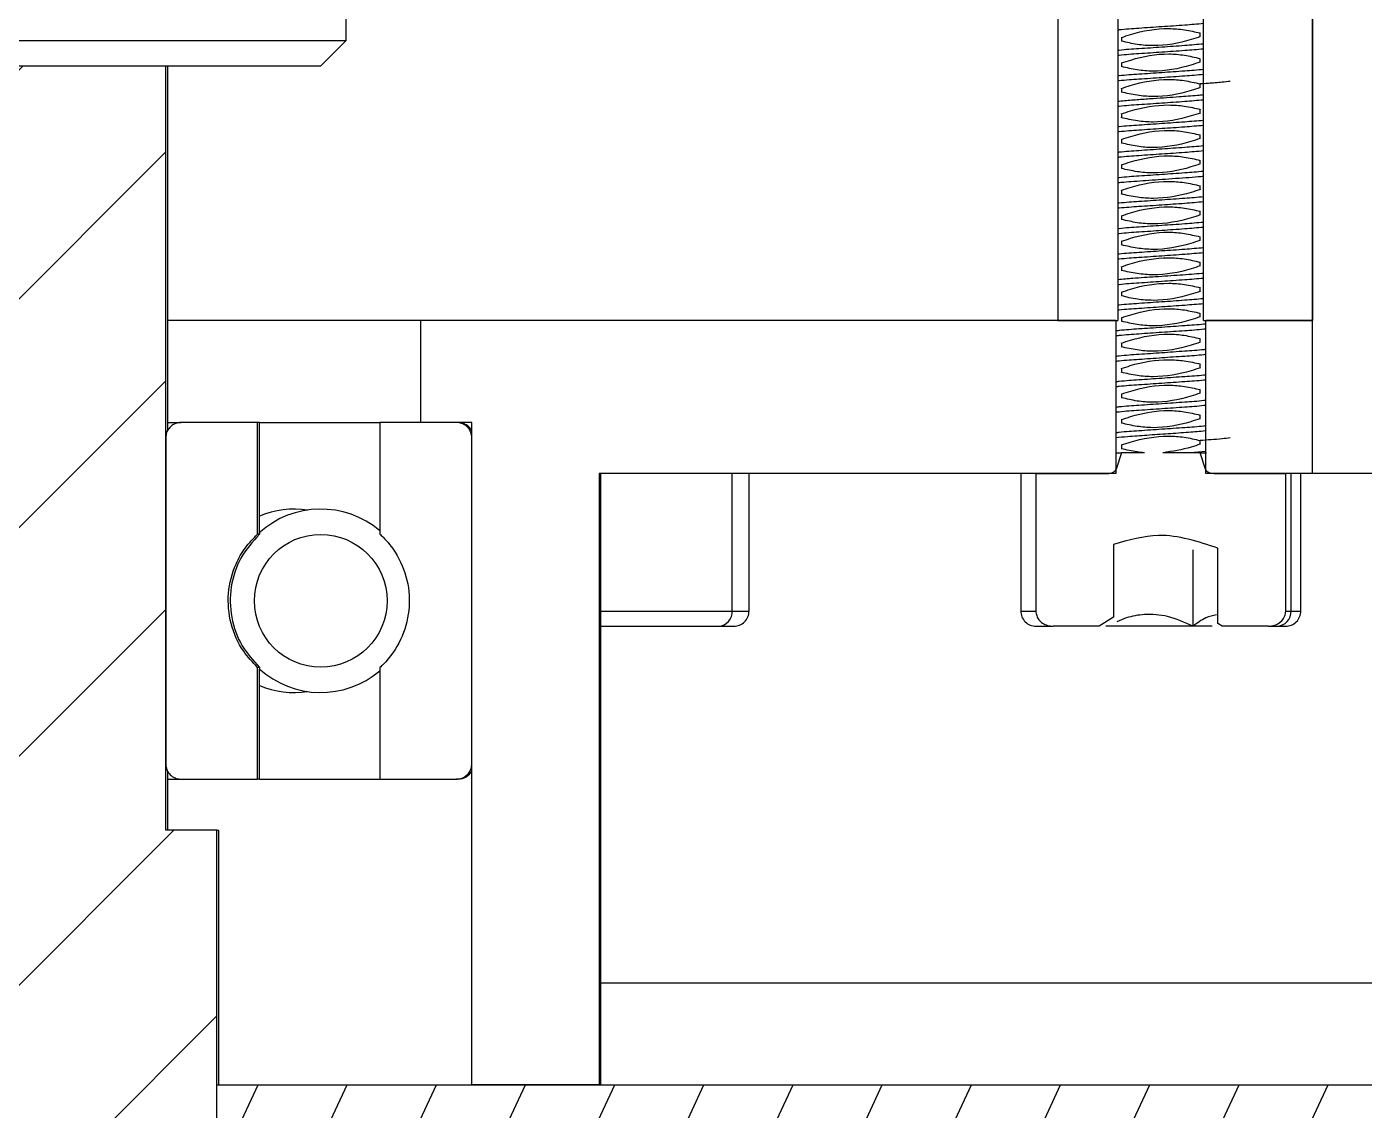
# Model space of a CAD drawing. Header units: millimetres. Extents: x 2 to 1187, y 2 to 839.
# Drawn here: x 547.38 to 573.65, y 221.48 to 242.75 of the extents above; entities that cross this region are included whole.
import ezdxf

# ---------------------------------------------------------------- set-up
doc = ezdxf.new("R2010")
doc.units = ezdxf.units.MM

msp = doc.modelspace()

# ---------------------------------------------------------------- hatches: boundary and pattern name
h = msp.add_hatch()
h.set_pattern_fill('ANSI31', color=256, scale=0.3)
h.paths.add_polyline_path([(600.3858, 723.2245), (600.3858, 724.6149), (599.1608, 724.6149, 0.4142136), (598.8858, 724.3399), (598.8858, 719.8899, 0.4142136), (599.1608, 719.6149), (600.3858, 719.6149), (600.3858, 721.0053, -0.4449663)])
h.paths.add_polyline_path([(648.8858, 724.3399, 0.4142136), (648.6108, 724.6149), (647.8858, 724.6149), (647.3858, 724.6149), (647.3858, 723.2245, -0.4449663), (647.3858, 721.0053), (647.3858, 719.6149), (648.6108, 719.6149, 0.4142136), (648.8858, 719.8899)])
h.paths.add_polyline_path([(648.8858, 681.5899, 0.4142136), (648.6108, 681.8649), (647.3858, 681.8649), (647.3858, 680.4745, -0.4449663), (647.3858, 678.2553), (647.3858, 676.8649), (648.6108, 676.8649, 0.4142136), (648.8858, 677.1399)])
h.paths.add_polyline_path([(600.3858, 678.2553, -0.4449663), (600.3858, 680.4745), (600.3858, 681.8649), (599.1608, 681.8649, 0.4142136), (598.8858, 681.5899), (598.8858, 677.1399, 0.4142136), (599.1608, 676.8649), (600.1358, 676.8649), (600.3858, 676.8649)])
h.paths.add_polyline_path([(204.0979, 197.9237, 0.4142136), (203.8229, 198.1987), (203.0979, 198.1987), (202.5979, 198.1987), (202.5979, 196.8084, -0.2124421), (203.0916, 195.6987, -0.2124421), (202.5979, 194.5891), (202.5979, 193.1987), (203.8229, 193.1987, 0.4142136), (204.0979, 193.4737)])
h.paths.add_polyline_path([(155.5979, 198.1987), (154.3729, 198.1987, 0.4142136), (154.0979, 197.9237), (154.0979, 193.4737, 0.4142136), (154.3729, 193.1987), (155.5979, 193.1987), (155.5979, 194.5891, -0.2124421), (155.1041, 195.6987, -0.2124421), (155.5979, 196.8084)])
h.paths.add_polyline_path([(155.5979, 154.0584), (155.5979, 155.4487), (154.3729, 155.4487, 0.4142136), (154.0979, 155.1737), (154.0979, 150.7237, 0.4142136), (154.3729, 150.4487), (155.3479, 150.4487), (155.5979, 150.4487), (155.5979, 151.8391, -0.4449663)])
h.paths.add_polyline_path([(204.0979, 155.1737, 0.4142136), (203.8229, 155.4487), (202.5979, 155.4487), (202.5979, 154.0584, -0.2124421), (203.0916, 152.9487, -0.2124421), (202.5979, 151.8391), (202.5979, 150.4487), (203.8229, 150.4487, 0.4142136), (204.0979, 150.7237)])
h = msp.add_hatch()
h.set_pattern_fill('ANSI31', color=256, scale=0.3, angle=90)
h.paths.add_polyline_path([(159.0979, 197.9237, 0.4142136), (158.8229, 198.1987), (157.5979, 198.1987), (157.5979, 196.8084, -0.2124421), (158.0916, 195.6987, -0.2124421), (157.5979, 194.5891), (157.5979, 193.1987), (158.8229, 193.1987, 0.4142136), (159.0979, 193.4737)])
h.paths.add_polyline_path([(200.5979, 196.8084), (200.5979, 198.1987), (199.3729, 198.1987, 0.4142136), (199.0979, 197.9237), (199.0979, 193.4737, 0.4142136), (199.3729, 193.1987), (200.3479, 193.1987), (200.5979, 193.1987), (200.5979, 194.5891, -0.4449663)])
h.paths.add_polyline_path([(157.5979, 154.0584), (157.5979, 155.4487), (158.8229, 155.4487), (159.0979, 155.4487), (159.0979, 150.4487), (158.8229, 150.4487), (157.5979, 150.4487), (157.5979, 151.8391, 0.4449663)])
h.paths.add_polyline_path([(200.5979, 154.0584), (200.5979, 155.4487), (199.3729, 155.4487, 0.4142136), (199.0979, 155.1737), (199.0979, 150.7237, 0.4142136), (199.3729, 150.4487), (200.5979, 150.4487), (200.5979, 151.8391, -0.4449663)])
h.paths.add_polyline_path([(603.8858, 724.3399, 0.4142136), (603.6108, 724.6149), (602.3858, 724.6149), (602.3858, 723.2245, -0.4449663), (602.3858, 721.0053), (602.3858, 719.6149), (603.6108, 719.6149, 0.4142136), (603.8858, 719.8899)])
h.paths.add_polyline_path([(645.3858, 724.6149), (644.1608, 724.6149, 0.4142136), (643.8858, 724.3399), (643.8858, 719.8899, 0.4142136), (644.1608, 719.6149), (645.1358, 719.6149), (645.3858, 719.6149), (645.3858, 721.0053, -0.4449663), (645.3858, 723.2245)])
h.paths.add_polyline_path([(645.3858, 680.4745), (645.3858, 681.8649), (644.1608, 681.8649, 0.4142136), (643.8858, 681.5899), (643.8858, 677.1399, 0.4142136), (644.1608, 676.8649), (645.3858, 676.8649), (645.3858, 678.2553, -0.4449663)])
h.paths.add_polyline_path([(603.8858, 681.5899, 0.4142136), (603.6108, 681.8649), (602.6358, 681.8649), (602.3858, 681.8649), (602.3858, 680.4745, -0.4449663), (602.3858, 678.2553), (602.3858, 676.8649), (603.6108, 676.8649, 0.4142136), (603.8858, 677.1399)])
h = msp.add_hatch()
h.set_pattern_fill('ANSI31', color=256)
edge = h.paths.add_edge_path()
edge.add_line((551.1151, 226.9833), (550.1128, 226.9833))
edge.add_line((550.1128, 226.9833), (550.1128, 241.9833))
edge.add_line((550.1128, 241.9833), (543.6574, 241.9833))
edge.add_line((543.6574, 241.9833), (543.6574, 238.9833))
edge.add_line((543.6574, 238.9833), (542.5795, 238.9833))
edge.add_line((542.5795, 238.9833), (542.5795, 234.9833))
edge.add_line((542.5795, 234.9833), (544.0896, 234.9833))
edge.add_line((544.0896, 234.9833), (544.0896, 186.9833))
edge.add_line((544.0896, 186.9833), (550.1128, 186.9833))
edge.add_line((550.1128, 186.9833), (550.1128, 196.9833))
edge.add_line((550.1128, 196.9833), (550.4134, 196.9833))
edge.add_spline(control_points=[(550.4134, 196.9833), (550.4134, 196.9833), (550.4134, 196.9833), (550.4134, 196.9833)], knot_values=[0.0001842, 0.0001842, 0.0001842, 0.0001842, 0.0001995, 0.0001995, 0.0001995, 0.0001995], degree=3, periodic=0)
edge.add_line((550.4135, 196.9833), (551.1151, 196.9833))
edge.add_line((551.1151, 196.9833), (551.1151, 226.9833))
h.paths.add_polyline_path([(521.2241, 234.9833), (522.7343, 234.9833), (522.7343, 241.9833), (521.0019, 241.9833), (521.0019, 238.9833), (520.9695, 236.9833), (516.0344, 236.9833), (516.0344, 238.9833), (516.0019, 238.9833), (516.0019, 241.9833), (515.201, 241.9833), (515.201, 226.9833), (514.1986, 226.9833), (514.1986, 196.9833), (514.9003, 196.9833), (515.201, 196.9833), (515.201, 186.9833), (521.2241, 186.9833)])
h = msp.add_hatch()
h.set_pattern_fill('ANSI31', color=256, scale=0.5, angle=20)
h.paths.add_polyline_path([(611.6338, 221.9833), (551.1151, 221.9833), (551.1151, 201.9833), (611.8867, 201.9833, 0.0094484), (612.1701, 204.9833), (553.6201, 204.9833), (553.6201, 218.9833), (611.9939, 218.9833, 0.009474)])
h.paths.add_polyline_path([(514.1986, 220.9833), (511.6936, 220.9833), (511.6936, 202.9833), (514.1986, 202.9833)])

# ---------------------------------------------------------------- linework, layer by layer
at = {"color": 7, "linetype": 'Continuous', "lineweight": 25}
for p, q in [((567.6348, 263.9833), (567.6348, 236.9833)), ((568.8158, 263.9583), (568.8158, 236.9833)), ((570.498, 236.9833), (570.498, 263.9583)), ((572.6376, 263.9833), (572.6376, 236.9833)), ((572.6376, 233.9833), (572.6376, 246.6833)), ((553.6569, 242.4833), (553.6569, 242.9833)), ((524.3241, 242.4833), (553.6569, 242.4833)), ((553.1569, 241.9833), (553.6569, 242.4833)), ((568.8827, 242.5411), (568.8827, 242.4694)), ((570.431, 242.5582), (570.431, 242.6298)), ((524.5225, 241.9833), (553.1569, 241.9833)), ((550.1128, 226.9833), (550.1128, 241.9833)), ((550.1569, 234.8316), (550.1569, 241.9833)), ((568.8827, 242.0409), (568.8827, 241.9696)), ((570.431, 242.0583), (570.431, 242.1297)), ((568.8827, 241.5407), (568.8827, 241.4697)), ((570.431, 241.5583), (570.431, 241.6295)), ((568.8827, 241.0411), (568.8827, 240.9689)), ((570.431, 241.0578), (570.431, 241.1297)), ((568.8827, 240.5409), (568.8827, 240.4696)), ((570.431, 240.5583), (570.431, 240.6297)), ((570.431, 240.0583), (570.431, 240.1296)), ((568.8827, 240.0409), (568.8827, 239.9696)), ((570.431, 239.5583), (570.431, 239.6296)), ((568.8827, 239.5409), (568.8827, 239.4696)), ((570.431, 239.0583), (570.431, 239.1298)), ((568.8827, 239.0411), (568.8827, 238.9696)), ((568.8827, 238.5409), (568.8827, 238.4696)), ((570.431, 238.5583), (570.431, 238.6296)), ((568.8827, 238.0407), (568.8827, 237.9697)), ((570.431, 238.0584), (570.431, 238.1295)), ((568.8827, 237.5411), (568.8827, 237.468)), ((570.431, 237.5572), (570.431, 237.6297)), ((555.1226, 236.9833), (550.1569, 236.9833)), ((555.1226, 234.9833), (555.1226, 236.9833)), ((568.772, 236.9833), (555.1226, 236.9833)), ((567.6348, 236.9833), (568.8158, 236.9833)), ((568.772, 236.9833), (568.772, 233.9833)), ((568.8827, 237.0409), (568.8827, 236.9696)), ((570.431, 237.0583), (570.431, 237.1297)), ((570.498, 236.9833), (572.6376, 236.9833)), ((570.5418, 233.9833), (570.5418, 236.9833)), ((572.6376, 236.9833), (570.5418, 236.9833)), ((572.6376, 233.9833), (572.6376, 236.9833)), ((568.8827, 236.5408), (568.8827, 236.4695)), ((570.431, 236.5583), (570.431, 236.6296)), ((568.8827, 236.041), (568.8827, 235.9697)), ((570.431, 236.0583), (570.431, 236.1297)), ((568.8827, 235.5409), (568.8827, 235.4696)), ((570.431, 235.5583), (570.431, 235.6297)), ((570.431, 235.0583), (570.431, 235.1296)), ((550.1569, 234.9833), (550.4135, 234.9833)), ((551.9169, 234.9833), (550.4135, 234.9833)), ((551.9169, 232.7912), (551.9169, 234.9833)), ((551.9569, 234.9833), (551.9169, 234.9833)), ((551.9569, 232.8249), (551.9569, 234.9833)), ((551.9569, 234.9833), (554.3213, 234.9833)), ((555.8236, 234.9833), (554.3213, 234.9833)), ((554.3213, 234.9833), (554.3213, 232.7912)), ((556.124, 234.9833), (555.1226, 234.9833)), ((556.124, 221.9833), (556.124, 234.9833)), ((568.8827, 235.0409), (568.8827, 234.9696)), ((550.1128, 234.6833), (550.1128, 228.2833)), ((556.124, 228.2833), (556.124, 234.6833)), ((570.431, 234.5582), (570.431, 234.6295)), ((568.772, 234.3903), (568.8827, 234.3903)), ((568.8827, 234.3903), (568.7794, 234.0659)), ((568.8827, 234.5409), (568.8827, 234.4695)), ((569.3355, 234.3903), (568.8827, 234.3903)), ((570.431, 234.3903), (569.6993, 234.3903)), ((570.5418, 234.4167), (570.2413, 234.3903)), ((570.5344, 234.0659), (570.431, 234.3903)), ((570.431, 234.3903), (570.5568, 234.3903)), ((568.772, 233.9833), (558.6272, 233.9833)), ((558.6272, 233.9833), (558.6272, 221.9833)), ((558.6569, 221.9833), (558.6569, 233.9833)), ((561.2385, 231.2833), (561.2385, 233.9833)), ((561.5698, 231.2833), (561.5698, 233.9833)), ((566.9069, 233.9833), (566.9069, 231.2833)), ((567.2033, 233.9833), (567.2033, 231.2833)), ((567.2033, 233.9833), (568.6181, 233.9833)), ((572.6376, 233.9833), (570.5418, 233.9833)), ((570.6957, 233.9833), (572.1105, 233.9833)), ((572.1105, 231.2833), (572.1105, 233.9833)), ((572.2164, 231.2833), (572.2164, 233.9833)), ((572.4069, 231.2833), (572.4069, 233.9833)), ((589.1432, 233.9833), (572.6376, 233.9833)), ((551.9547, 232.7912), (551.9169, 232.7912)), ((568.7286, 232.5881), (568.7286, 231.1648)), ((570.7806, 231.0405), (570.7806, 232.5163)), ((570.2902, 230.9833), (570.2902, 232.4833)), ((558.6569, 231.2833), (561.2385, 231.2833)), ((561.2385, 231.2833), (561.5698, 231.2833)), ((566.9069, 231.2833), (567.2033, 231.2833)), ((572.1105, 231.2833), (572.2164, 231.2833)), ((572.2164, 231.2833), (572.4069, 231.2833)), ((558.6569, 230.9833), (560.9747, 230.9833)), ((560.9747, 230.9833), (561.2698, 230.9833)), ((567.2069, 230.9833), (567.545, 230.9833)), ((568.4496, 230.9833), (567.545, 230.9833)), ((568.7286, 231.1648), (568.4496, 230.9833)), ((570.2902, 230.9833), (568.5774, 230.9833)), ((570.6635, 230.9833), (570.2902, 230.9833)), ((570.8641, 230.9833), (570.7806, 231.0405)), ((571.7688, 230.9833), (570.8641, 230.9833)), ((571.7688, 230.9833), (571.9372, 230.9833)), ((571.9372, 230.9833), (572.1069, 230.9833)), ((551.9547, 230.1754), (551.9169, 230.1754)), ((551.9169, 227.9833), (551.9169, 230.1754)), ((551.9547, 230.1754), (551.9559, 230.157)), ((551.9569, 227.9833), (551.9569, 230.1417)), ((554.3213, 230.1754), (554.3213, 227.9833)), ((550.1569, 226.9833), (550.1569, 228.1335)), ((550.1569, 227.9833), (550.4135, 227.9833)), ((550.4135, 227.9833), (551.9169, 227.9833)), ((551.9569, 227.9833), (551.9169, 227.9833)), ((551.9569, 227.9833), (554.3213, 227.9833)), ((554.3213, 227.9833), (555.8236, 227.9833)), ((555.8569, 227.9833), (555.8236, 227.9833)), ((551.1151, 226.9833), (550.1128, 226.9833)), ((551.1151, 196.9833), (551.1151, 226.9833)), ((551.1151, 226.9833), (551.1569, 226.9833)), ((551.1569, 221.9833), (551.1569, 226.9833)), ((558.6569, 223.9833), (589.8434, 223.9833)), ((551.1151, 221.9833), (611.6338, 221.9833)), ((558.6272, 221.9833), (556.124, 221.9833))]:
    msp.add_line(p, q, dxfattribs=at)
msp.add_circle((553.1569, 231.4833), 1.3029, dxfattribs=at)
for centre, radius, start, end in [((555.8569, 234.6833), 0.3, 27.05875, 90.00071), ((553.1569, 231.4833), 1.8, 49.69138, 132.16359), ((552.6429, 231.4833), 1.8, 81.79155, 112.40344), ((560.9554, 231.2663), 0.2837, 273.90356, 3.4324), ((561.2699, 231.2833), 0.3, 269.99853, 0.0036), ((567.2069, 231.2833), 0.3, 179.9964, 270.00147), ((571.9265, 231.2733), 0.2902, 272.1269, 1.98308), ((572.1069, 231.2833), 0.3, 269.99853, 0.0036), ((553.1569, 231.4833), 1.8, 227.87623, 310.30873), ((552.6429, 231.4833), 1.8, 247.59653, 278.20848), ((555.8569, 228.2833), 0.3, 269.99929, 332.94125)]:
    msp.add_arc(centre, radius, start, end, dxfattribs=at)
for points, knots in [([(570.498, 242.8136), (570.3744, 242.8029), (570.1013, 242.7793), (569.6768, 242.7521), (569.2475, 242.7208), (568.9596, 242.7036), (568.8235, 242.6872), (568.8158, 242.6863)], [0, 0, 0, 0, 0.22059514, 0.48745983, 0.75622716, 0.98615933, 1, 1, 1, 1]), ([(570.4334, 242.5583), (570.374, 242.5385), (570.0748, 242.4386), (569.655, 242.3629), (569.1916, 242.3965), (568.9873, 242.445), (568.8836, 242.4695)], [0, 0, 0, 0, 0.119357, 0.600814, 0.7972679, 1, 1, 1, 1]), ([(568.8842, 242.5409), (568.9435, 242.5613), (569.2421, 242.6641), (569.6633, 242.736), (570.1255, 242.699), (570.3292, 242.653), (570.4328, 242.6296)], [0, 0, 0, 0, 0.1194845, 0.6022844, 0.7979246, 1, 1, 1, 1]), ([(570.498, 242.4125), (570.3745, 242.4018), (570.1014, 242.3784), (569.6771, 242.3512), (569.2478, 242.3199), (568.9598, 242.3027), (568.8236, 242.2863), (568.8158, 242.2853)], [0, 0, 0, 0, 0.22046682, 0.48729573, 0.75605526, 0.98600803, 1, 1, 1, 1]), ([(570.498, 242.3137), (570.3743, 242.303), (570.1011, 242.2795), (569.6767, 242.2523), (569.2476, 242.221), (568.9597, 242.2037), (568.8236, 242.1873), (568.8158, 242.1864)], [0, 0, 0, 0, 0.2207791, 0.4875286, 0.7561634, 0.9860081, 1, 1, 1, 1]), ([(568.8868, 242.0411), (568.9462, 242.0611), (569.2453, 242.1617), (569.6646, 242.2397), (570.124, 242.1993), (570.3251, 242.1528), (570.4265, 242.1294)], [0, 0, 0, 0, 0.12012123, 0.60494856, 0.80068576, 1, 1, 1, 1]), ([(570.4267, 242.0581), (570.3673, 242.0381), (570.0683, 241.9373), (569.6488, 241.8596), (569.1895, 241.9001), (568.9885, 241.9464), (568.8871, 241.9698)], [0, 0, 0, 0, 0.1201307, 0.6050591, 0.8007867, 1, 1, 1, 1]), ([(570.498, 241.9124), (570.3743, 241.9017), (570.1011, 241.8782), (569.6767, 241.851), (569.2476, 241.8197), (568.9597, 241.8024), (568.8236, 241.7861), (568.8158, 241.7851)], [0, 0, 0, 0, 0.2208144, 0.4875728, 0.7561989, 0.9860437, 1, 1, 1, 1]), ([(570.498, 241.8136), (570.3748, 241.803), (570.1021, 241.7796), (569.6781, 241.7524), (569.2489, 241.7211), (568.9605, 241.7039), (568.8239, 241.6874), (568.8158, 241.6864)], [0, 0, 0, 0, 0.2199186, 0.4866494, 0.7553903, 0.9854565, 1, 1, 1, 1]), ([(568.8798, 241.5408), (568.9392, 241.5607), (569.2384, 241.6606), (569.6583, 241.7358), (570.1221, 241.7028), (570.3268, 241.6543), (570.4309, 241.6297)], [0, 0, 0, 0, 0.1192673, 0.6003919, 0.7968458, 1, 1, 1, 1]), ([(570.4302, 241.5583), (570.3709, 241.5379), (570.0723, 241.435), (569.6511, 241.3635), (569.1884, 241.3999), (568.9842, 241.4461), (568.8804, 241.4695)], [0, 0, 0, 0, 0.1193864, 0.6018194, 0.7974348, 1, 1, 1, 1]), ([(571.0194, 241.6804), (570.9672, 241.674), (570.8251, 241.6566), (570.6286, 241.6426), (570.4846, 241.633), (570.431, 241.6294)], [0, 0, 0, 0, 0.2667816, 0.7271052, 1, 1, 1, 1]), ([(570.498, 241.4129), (570.4581, 241.4089), (570.2975, 241.393), (570.0571, 241.3764), (569.7672, 241.3562), (569.5036, 241.3387), (569.2269, 241.3192), (568.9957, 241.3026), (568.8596, 241.2891), (568.8158, 241.2847)], [0, 0, 0, 0, 0.07124163, 0.28696968, 0.42849593, 0.58789882, 0.75671954, 0.92172119, 1, 1, 1, 1]), ([(570.498, 241.3133), (570.3746, 241.3026), (570.1017, 241.2789), (569.6775, 241.2516), (569.2481, 241.2203), (568.96, 241.203), (568.8237, 241.1867), (568.8158, 241.1858)], [0, 0, 0, 0, 0.22022851, 0.48705901, 0.75585103, 0.98586693, 1, 1, 1, 1]), ([(568.8812, 241.0407), (568.9405, 241.0612), (569.2391, 241.164), (569.6605, 241.2346), (570.1246, 241.2003), (570.3302, 241.1536), (570.4352, 241.1298)], [0, 0, 0, 0, 0.119082, 0.6001546, 0.795816, 1, 1, 1, 1]), ([(570.498, 240.9124), (570.3747, 240.9018), (570.1018, 240.8783), (569.6776, 240.8512), (569.2483, 240.8199), (568.9601, 240.8027), (568.8237, 240.7862), (568.8158, 240.7852)], [0, 0, 0, 0, 0.2201311, 0.4869508, 0.7557453, 0.9857851, 1, 1, 1, 1]), ([(570.4354, 241.0585), (570.376, 241.0385), (570.077, 240.9378), (569.6565, 240.8646), (569.1915, 240.8964), (568.9856, 240.9448), (568.8806, 240.9694)], [0, 0, 0, 0, 0.11899362, 0.59914668, 0.79552693, 1, 1, 1, 1]), ([(570.498, 240.8137), (570.3743, 240.803), (570.101, 240.7795), (569.6766, 240.7523), (569.2474, 240.721), (568.9596, 240.7037), (568.8235, 240.6873), (568.8158, 240.6864)], [0, 0, 0, 0, 0.2208589, 0.4876347, 0.7562788, 0.9861237, 1, 1, 1, 1]), ([(568.8872, 240.5411), (568.9465, 240.5612), (569.2454, 240.6628), (569.6655, 240.7387), (570.1251, 240.6985), (570.3264, 240.6526), (570.4279, 240.6294)], [0, 0, 0, 0, 0.1200592, 0.604916, 0.8007012, 1, 1, 1, 1]), ([(570.498, 240.4124), (570.3743, 240.4017), (570.101, 240.3782), (569.6766, 240.351), (569.2474, 240.3197), (568.9596, 240.3025), (568.8235, 240.2861), (568.8158, 240.2851)], [0, 0, 0, 0, 0.2208412, 0.4876258, 0.7562784, 0.9861325, 1, 1, 1, 1]), ([(570.4285, 240.5581), (570.369, 240.5382), (570.0699, 240.4383), (569.6507, 240.3597), (569.1905, 240.3988), (568.9889, 240.446), (568.8871, 240.4698)], [0, 0, 0, 0, 0.11999131, 0.6040946, 0.80004082, 1, 1, 1, 1]), ([(570.498, 240.3136), (570.3746, 240.303), (570.1017, 240.2795), (569.6776, 240.2523), (569.2484, 240.221), (568.9602, 240.2037), (568.8238, 240.1873), (568.8158, 240.1863)], [0, 0, 0, 0, 0.2202659, 0.48698851, 0.75569367, 0.98567068, 1, 1, 1, 1]), ([(568.8828, 240.041), (568.9422, 240.0608), (569.2414, 240.1605), (569.6608, 240.2381), (570.1225, 240.2017), (570.3254, 240.1538), (570.4281, 240.1295)], [0, 0, 0, 0, 0.1196914, 0.6024813, 0.7988032, 1, 1, 1, 1]), ([(570.498, 239.9124), (570.3745, 239.9017), (570.1016, 239.8782), (569.6775, 239.851), (569.2483, 239.8197), (568.9601, 239.8024), (568.8238, 239.786), (568.8158, 239.7851)], [0, 0, 0, 0, 0.2203455, 0.4870681, 0.7557556, 0.9857151, 1, 1, 1, 1]), ([(570.4277, 240.0582), (570.3684, 240.0379), (570.0696, 239.9355), (569.6489, 239.8619), (569.1882, 239.9007), (568.9858, 239.9465), (568.8835, 239.9697)], [0, 0, 0, 0, 0.1198148, 0.6038429, 0.7996063, 1, 1, 1, 1]), ([(570.498, 239.8142), (570.4634, 239.8107), (570.3468, 239.799), (570.1414, 239.7839), (569.8814, 239.7653), (569.6186, 239.7477), (569.3674, 239.7308), (569.1389, 239.714), (568.9575, 239.7008), (568.8535, 239.6896), (568.8158, 239.6856)], [0, 0, 0, 0, 0.0617703, 0.2083621, 0.3662387, 0.525196, 0.6766696, 0.814017, 0.9326096, 1, 1, 1, 1]), ([(568.8787, 239.5407), (568.9381, 239.5609), (569.2369, 239.6628), (569.6579, 239.7341), (570.1232, 239.7018), (570.3296, 239.6542), (570.4352, 239.6298)], [0, 0, 0, 0, 0.1188948, 0.5988695, 0.7949121, 1, 1, 1, 1]), ([(570.498, 239.4123), (570.3748, 239.4017), (570.1021, 239.3782), (569.6781, 239.351), (569.2488, 239.3198), (568.9604, 239.3025), (568.8239, 239.286), (568.8158, 239.2851)], [0, 0, 0, 0, 0.2198757, 0.4866514, 0.7554451, 0.985537, 1, 1, 1, 1]), ([(570.4348, 239.5585), (570.3755, 239.5382), (570.0767, 239.4362), (569.6556, 239.3651), (569.1904, 239.3975), (568.984, 239.4451), (568.8784, 239.4694)], [0, 0, 0, 0, 0.1188999, 0.5989383, 0.794927, 1, 1, 1, 1]), ([(570.498, 239.3136), (570.3743, 239.303), (570.1011, 239.2795), (569.6766, 239.2523), (569.2473, 239.221), (568.9595, 239.2037), (568.8235, 239.1873), (568.8158, 239.1864)], [0, 0, 0, 0, 0.2207705, 0.4876261, 0.7563412, 0.9862305, 1, 1, 1, 1]), ([(570.4314, 239.0582), (570.372, 239.0384), (570.0727, 238.9387), (569.6533, 238.8614), (569.1913, 238.8973), (568.9882, 238.9453), (568.8854, 238.9696)], [0, 0, 0, 0, 0.11964, 0.6022237, 0.7985768, 1, 1, 1, 1]), ([(568.8859, 239.041), (568.9451, 239.0613), (569.2439, 239.1637), (569.6647, 239.2371), (570.1256, 239.1985), (570.3282, 239.1527), (570.4307, 239.1295)], [0, 0, 0, 0, 0.11976601, 0.60362108, 0.7993673, 1, 1, 1, 1]), ([(570.498, 238.9125), (570.3743, 238.9018), (570.1012, 238.8784), (569.6767, 238.8512), (569.2475, 238.8199), (568.9596, 238.8027), (568.8235, 238.7863), (568.8158, 238.7853)], [0, 0, 0, 0, 0.2206885, 0.487517, 0.7562414, 0.9861499, 1, 1, 1, 1]), ([(570.498, 238.8136), (570.3744, 238.803), (570.1013, 238.7795), (569.677, 238.7523), (569.2479, 238.721), (568.9599, 238.7037), (568.8237, 238.6873), (568.8158, 238.6864)], [0, 0, 0, 0, 0.22061957, 0.48735143, 0.75599504, 0.98588378, 1, 1, 1, 1]), ([(568.8856, 238.5411), (568.945, 238.561), (569.2442, 238.661), (569.6633, 238.7396), (570.1233, 238.7002), (570.3248, 238.6532), (570.4266, 238.6294)], [0, 0, 0, 0, 0.1200199, 0.6042662, 0.8001537, 1, 1, 1, 1]), ([(570.4265, 238.5581), (570.3672, 238.538), (570.0682, 238.4365), (569.6483, 238.3603), (569.1888, 238.4006), (568.9876, 238.4466), (568.8861, 238.4698)], [0, 0, 0, 0, 0.12007853, 0.60499247, 0.80075939, 1, 1, 1, 1]), ([(570.498, 238.4124), (570.3744, 238.4017), (570.1013, 238.3782), (569.6769, 238.351), (569.2478, 238.3197), (568.9598, 238.3024), (568.8236, 238.2861), (568.8158, 238.2851)], [0, 0, 0, 0, 0.22068155, 0.48741341, 0.75605703, 0.98592815, 1, 1, 1, 1]), ([(570.498, 238.3137), (570.3748, 238.3031), (570.1022, 238.2796), (569.6782, 238.2525), (569.2489, 238.2212), (568.9605, 238.2039), (568.8239, 238.1875), (568.8158, 238.1865)], [0, 0, 0, 0, 0.21984741, 0.486605, 0.75538162, 0.98547453, 1, 1, 1, 1]), ([(568.8785, 238.0407), (568.9379, 238.0607), (569.2369, 238.1612), (569.6573, 238.2347), (570.1222, 238.2028), (570.328, 238.1544), (570.4329, 238.1297)], [0, 0, 0, 0, 0.1190325, 0.5992905, 0.7957008, 1, 1, 1, 1]), ([(570.4322, 238.0584), (570.373, 238.038), (570.0743, 237.9351), (569.653, 237.8644), (569.189, 237.8991), (568.9836, 237.9456), (568.8788, 237.9694)], [0, 0, 0, 0, 0.1191203, 0.6004002, 0.796035, 1, 1, 1, 1]), ([(570.498, 237.9125), (570.4867, 237.9113), (570.4082, 237.903), (570.2539, 237.8911), (570.0312, 237.8742), (569.7956, 237.8582), (569.4859, 237.8371), (569.1588, 237.8158), (568.9126, 237.7934), (568.8158, 237.7847)], [0, 0, 0, 0, 0.0201582, 0.1404886, 0.2750595, 0.4172209, 0.5604985, 0.8270794, 1, 1, 1, 1]), ([(570.498, 237.8135), (570.3745, 237.8029), (570.1014, 237.7793), (569.6771, 237.752), (569.2477, 237.7208), (568.9597, 237.7035), (568.8236, 237.6871), (568.8158, 237.6862)], [0, 0, 0, 0, 0.22047162, 0.48731895, 0.75609474, 0.98606183, 1, 1, 1, 1]), ([(570.4343, 237.5584), (570.3749, 237.5385), (570.0757, 237.4384), (569.6558, 237.3636), (569.1917, 237.3963), (568.9868, 237.4448), (568.8825, 237.4695)], [0, 0, 0, 0, 0.1192156, 0.6001459, 0.7966055, 1, 1, 1, 1]), ([(568.8832, 237.5408), (568.9425, 237.5613), (569.2411, 237.6642), (569.6624, 237.7355), (570.1253, 237.6994), (570.3297, 237.6532), (570.4338, 237.6297)], [0, 0, 0, 0, 0.1193445, 0.6015479, 0.7971525, 1, 1, 1, 1]), ([(570.498, 237.4124), (570.3745, 237.4018), (570.1015, 237.3784), (569.6772, 237.3512), (569.2479, 237.3199), (568.9598, 237.3027), (568.8236, 237.2863), (568.8158, 237.2853)], [0, 0, 0, 0, 0.2203698, 0.4872073, 0.7559842, 0.9859719, 1, 1, 1, 1]), ([(570.498, 237.3137), (570.3743, 237.303), (570.1011, 237.2795), (569.6766, 237.2523), (569.2475, 237.221), (568.9597, 237.2037), (568.8236, 237.1873), (568.8158, 237.1864)], [0, 0, 0, 0, 0.2208323, 0.4875903, 0.7562166, 0.9860613, 1, 1, 1, 1]), ([(568.8872, 237.0411), (568.9465, 237.0611), (569.2455, 237.162), (569.6651, 237.2394), (570.1244, 237.199), (570.3254, 237.1527), (570.4268, 237.1294)], [0, 0, 0, 0, 0.1201328, 0.6050918, 0.8008188, 1, 1, 1, 1]), ([(570.4271, 237.0581), (570.3677, 237.0381), (570.0687, 236.9377), (569.6493, 236.8595), (569.1899, 236.8997), (568.9888, 236.9463), (568.8873, 236.9698)], [0, 0, 0, 0, 0.120116, 0.6048623, 0.8006067, 1, 1, 1, 1]), ([(570.5418, 236.9176), (570.5293, 236.916), (570.3915, 236.8984), (570.1028, 236.8808), (569.6767, 236.8502), (569.2474, 236.8201), (568.945, 236.8011), (568.7943, 236.7826), (568.772, 236.7799)], [0, 0, 0, 0, 0.0213776, 0.2347279, 0.4882345, 0.7435166, 0.9619281, 1, 1, 1, 1]), ([(570.5418, 236.8188), (570.5296, 236.8172), (570.3923, 236.7996), (570.1041, 236.7821), (569.678, 236.7515), (569.2486, 236.7214), (568.9457, 236.7023), (568.7946, 236.6838), (568.772, 236.6811)], [0, 0, 0, 0, 0.0207608, 0.2339609, 0.4874429, 0.7428257, 0.9614304, 1, 1, 1, 1]), ([(568.8807, 236.5409), (568.9401, 236.5607), (569.2394, 236.6605), (569.659, 236.7366), (570.1222, 236.7025), (570.3263, 236.6542), (570.4299, 236.6296)], [0, 0, 0, 0, 0.11941539, 0.60107512, 0.79752011, 1, 1, 1, 1]), ([(570.4292, 236.5583), (570.37, 236.5379), (570.0713, 236.4351), (569.6502, 236.363), (569.1883, 236.4003), (568.9847, 236.4462), (568.8814, 236.4696)], [0, 0, 0, 0, 0.1195345, 0.6025512, 0.7982122, 1, 1, 1, 1]), ([(570.5418, 236.4175), (570.5296, 236.416), (570.3922, 236.3984), (570.104, 236.3808), (569.6779, 236.3502), (569.2485, 236.3201), (568.9457, 236.301), (568.7946, 236.2826), (568.772, 236.2798)], [0, 0, 0, 0, 0.020819, 0.2340195, 0.4875015, 0.7428675, 0.9614554, 1, 1, 1, 1]), ([(570.5418, 236.3185), (570.5296, 236.3169), (570.3923, 236.2992), (570.104, 236.2816), (569.6778, 236.2507), (569.2483, 236.2206), (568.9455, 236.2015), (568.7945, 236.1832), (568.772, 236.1805)], [0, 0, 0, 0, 0.0207636, 0.2340298, 0.4875891, 0.7430198, 0.9616271, 1, 1, 1, 1]), ([(568.8802, 236.0407), (568.9395, 236.0611), (569.2382, 236.1637), (569.6595, 236.2343), (570.1242, 236.2008), (570.3302, 236.1538), (570.4355, 236.1298)], [0, 0, 0, 0, 0.1189874, 0.599562, 0.7953153, 1, 1, 1, 1]), ([(570.5418, 235.9176), (570.5297, 235.916), (570.3923, 235.8985), (570.1041, 235.8809), (569.6779, 235.8503), (569.2484, 235.8203), (568.9456, 235.8012), (568.7946, 235.7827), (568.772, 235.78)], [0, 0, 0, 0, 0.0207091, 0.2339418, 0.4874827, 0.7429251, 0.9615559, 1, 1, 1, 1]), ([(570.4355, 236.0585), (570.3762, 236.0384), (570.0772, 235.9373), (569.6565, 235.8649), (569.1912, 235.8967), (568.985, 235.9448), (568.8797, 235.9694)], [0, 0, 0, 0, 0.1189272, 0.5988718, 0.7951507, 1, 1, 1, 1]), ([(570.5418, 235.8189), (570.5293, 235.8173), (570.3915, 235.7997), (570.1029, 235.7821), (569.6767, 235.7515), (569.2474, 235.7214), (568.945, 235.7023), (568.7943, 235.6839), (568.772, 235.6812)], [0, 0, 0, 0, 0.0213435, 0.2347109, 0.4882346, 0.7435417, 0.9619703, 1, 1, 1, 1]), ([(568.887, 235.5411), (568.9463, 235.5613), (569.2451, 235.6632), (569.6654, 235.7382), (570.1253, 235.6984), (570.327, 235.6526), (570.4288, 235.6294)], [0, 0, 0, 0, 0.11998445, 0.60460866, 0.80040791, 1, 1, 1, 1]), ([(570.5418, 235.4176), (570.5293, 235.416), (570.3915, 235.3984), (570.1029, 235.3808), (569.6767, 235.3502), (569.2474, 235.3201), (568.945, 235.3011), (568.7943, 235.2826), (568.772, 235.2799)], [0, 0, 0, 0, 0.021318, 0.2346771, 0.4882093, 0.7435249, 0.9619619, 1, 1, 1, 1]), ([(570.4294, 235.5581), (570.3699, 235.5383), (570.0708, 235.4385), (569.6515, 235.3601), (569.1908, 235.3983), (568.9888, 235.4457), (568.8867, 235.4697)], [0, 0, 0, 0, 0.11989064, 0.60353311, 0.79965519, 1, 1, 1, 1]), ([(570.5418, 235.3188), (570.5295, 235.3173), (570.3919, 235.2997), (570.1036, 235.2821), (569.6775, 235.2515), (569.2482, 235.2214), (568.9455, 235.2023), (568.7945, 235.1839), (568.772, 235.1811)], [0, 0, 0, 0, 0.0210392, 0.2342895, 0.4877544, 0.7430783, 0.9615988, 1, 1, 1, 1]), ([(568.8838, 235.041), (568.9432, 235.0608), (569.2424, 235.1606), (569.6617, 235.2388), (570.1228, 235.2012), (570.3251, 235.1535), (570.4274, 235.1295)], [0, 0, 0, 0, 0.1198206, 0.6031588, 0.7993687, 1, 1, 1, 1]), ([(550.4135, 234.9833), (550.412, 234.9833), (550.3767, 234.9831), (550.3198, 234.9724), (550.2399, 234.933), (550.1732, 234.8726), (550.1224, 234.7831), (550.116, 234.7163), (550.1128, 234.6833)], [0, 0, 0, 0, 0.0098328, 0.2252498, 0.360846, 0.5754761, 0.7901107, 1, 1, 1, 1]), ([(556.124, 234.6833), (556.124, 234.6843), (556.1239, 234.7189), (556.1137, 234.7748), (556.0751, 234.8544), (556.0153, 234.9217), (555.9256, 234.9716), (555.8577, 234.9833), (555.8238, 234.9833), (555.8236, 234.9833)], [0, 0, 0, 0, 0.0064662, 0.2207251, 0.3543702, 0.5690924, 0.7837799, 0.9986989, 1, 1, 1, 1]), ([(570.5418, 234.9176), (570.5294, 234.916), (570.3918, 234.8984), (570.1034, 234.8808), (569.6773, 234.8502), (569.2481, 234.8201), (568.9454, 234.801), (568.7945, 234.7826), (568.772, 234.7799)], [0, 0, 0, 0, 0.02109855, 0.23436549, 0.48783873, 0.74314588, 0.96164126, 1, 1, 1, 1]), ([(570.4271, 235.0581), (570.3678, 235.0379), (570.069, 234.9358), (569.6485, 234.8613), (569.1884, 234.9007), (568.9865, 234.9466), (568.8845, 234.9697)], [0, 0, 0, 0, 0.1199237, 0.6043504, 0.8000913, 1, 1, 1, 1]), ([(570.5418, 234.818), (570.5391, 234.8177), (570.4268, 234.8031), (570.1801, 234.7877), (569.7974, 234.7591), (569.3967, 234.7325), (569.0526, 234.7091), (568.8484, 234.689), (568.772, 234.6815)], [0, 0, 0, 0, 0.0045705, 0.1914832, 0.4172009, 0.6533358, 0.8701705, 1, 1, 1, 1]), ([(568.8827, 234.5422), (568.9406, 234.5618), (569.2382, 234.6624), (569.6574, 234.7341), (570.1215, 234.7024), (570.3268, 234.6549), (570.431, 234.6308)], [0, 0, 0, 0, 0.11655993, 0.59900994, 0.79625242, 1, 1, 1, 1]), ([(571.0195, 234.6805), (570.9676, 234.6741), (570.8431, 234.6588), (570.6467, 234.644), (570.5025, 234.6343), (570.4311, 234.6295)], [0, 0, 0, 0, 0.26571809, 0.63659103, 1, 1, 1, 1]), ([(569.3355, 234.3903), (569.2875, 234.3949), (569.1348, 234.4096), (568.9853, 234.4444), (568.8827, 234.4683)], [0, 0, 0, 0, 0.31433157, 1, 1, 1, 1]), ([(570.431, 234.5572), (570.373, 234.537), (570.136, 234.4548), (569.8872, 234.418), (569.6993, 234.3903)], [0, 0, 0, 0, 0.2450492, 1, 1, 1, 1]), ([(568.6181, 233.9833), (568.6398, 233.9849), (568.6808, 233.988), (568.7303, 234.009), (568.7617, 234.0339), (568.775, 234.0531), (568.7786, 234.0636), (568.7794, 234.0659)], [0, 0, 0, 0, 0.3397332, 0.6424337, 0.8252159, 0.96188, 1, 1, 1, 1]), ([(570.5344, 234.0659), (570.5386, 234.057), (570.5483, 234.0361), (570.5837, 234.0088), (570.6341, 233.9876), (570.6753, 233.9847), (570.6957, 233.9833)], [0, 0, 0, 0, 0.1536342, 0.3560701, 0.6812115, 1, 1, 1, 1]), ([(551.9169, 230.1754), (551.8204, 230.2769), (551.5864, 230.5232), (551.3666, 231.0284), (551.312, 231.6315), (551.4459, 232.1446), (551.6647, 232.5316), (551.834, 232.7059), (551.9169, 232.7912)], [0, 0, 0, 0, 0.1426894, 0.3462289, 0.5493612, 0.7522575, 0.8786237, 1, 1, 1, 1]), ([(551.9547, 232.7912), (551.821, 232.6419), (551.5535, 232.3433), (551.3683, 231.7582), (551.3772, 231.1554), (551.5741, 230.5934), (551.8318, 230.3104), (551.9547, 230.1754)], [0, 0, 0, 0, 0.20349478, 0.4070897, 0.61068323, 0.81427269, 1, 1, 1, 1]), ([(551.9559, 232.8096), (551.9561, 232.8131), (551.9571, 232.8276), (551.9557, 232.8069), (551.9547, 232.7912)], [0, 0, 0, 0, 0.238397, 1, 1, 1, 1]), ([(554.3213, 232.7912), (554.3428, 232.7709), (554.4552, 232.6647), (554.6761, 232.3856), (554.8837, 231.8959), (554.9208, 231.29), (554.7555, 230.7072), (554.5067, 230.3505), (554.3419, 230.1948), (554.3213, 230.1754)], [0, 0, 0, 0, 0.03032917, 0.15826499, 0.36147683, 0.56469393, 0.76781769, 0.97099571, 1, 1, 1, 1]), ([(570.7806, 232.5163), (570.3922, 232.6454), (569.7096, 232.8722), (569.0241, 232.6737), (568.7286, 232.5881)], [0, 0, 0, 0, 0.5688084, 1, 1, 1, 1]), ([(567.2033, 231.2833), (567.2065, 231.2524), (567.2128, 231.1905), (567.2613, 231.1074), (567.3341, 231.0404), (567.4317, 230.9927), (567.5061, 230.9865), (567.545, 230.9833)], [0, 0, 0, 0, 0.1834986, 0.3671123, 0.5580674, 0.7685167, 1, 1, 1, 1]), ([(570.2902, 230.9833), (570.1261, 231.0573), (569.8236, 231.1936), (569.3662, 231.2305), (569.0263, 231.174), (568.8526, 231.0973), (568.7907, 231.0699)], [0, 0, 0, 0, 0.34453254, 0.63477966, 0.86981567, 1, 1, 1, 1]), ([(570.7539, 231.2076), (570.6817, 231.1912), (570.5108, 231.1524), (570.371, 231.0452), (570.2902, 230.9833)], [0, 0, 0, 0, 0.4222063, 1, 1, 1, 1]), ([(571.7688, 230.9833), (571.8126, 230.9874), (571.9003, 230.9956), (572.0127, 231.0618), (572.0859, 231.1547), (572.1091, 231.2339), (572.1102, 231.2754), (572.1105, 231.2833)], [0, 0, 0, 0, 0.2604747, 0.5213953, 0.7521236, 0.9529643, 1, 1, 1, 1]), ([(550.1128, 228.2833), (550.1152, 228.2546), (550.1205, 228.1922), (550.1651, 228.1047), (550.2288, 228.0417), (550.3065, 227.9989), (550.3672, 227.9842), (550.4072, 227.9834), (550.4135, 227.9833)], [0, 0, 0, 0, 0.182801, 0.3966287, 0.6107523, 0.7445579, 0.9598715, 1, 1, 1, 1]), ([(555.8236, 227.9833), (555.8281, 227.9834), (555.8662, 227.9839), (555.9379, 227.9997), (556.0257, 228.0534), (556.0821, 228.1235), (556.117, 228.2018), (556.1214, 228.2531), (556.124, 228.2833)], [0, 0, 0, 0, 0.0285931, 0.2436607, 0.4587011, 0.6735329, 0.8080254, 1, 1, 1, 1])]:
    msp.add_open_spline(points, degree=3, knots=knots, dxfattribs=at)

doc.saveas('drawing.dxf')
